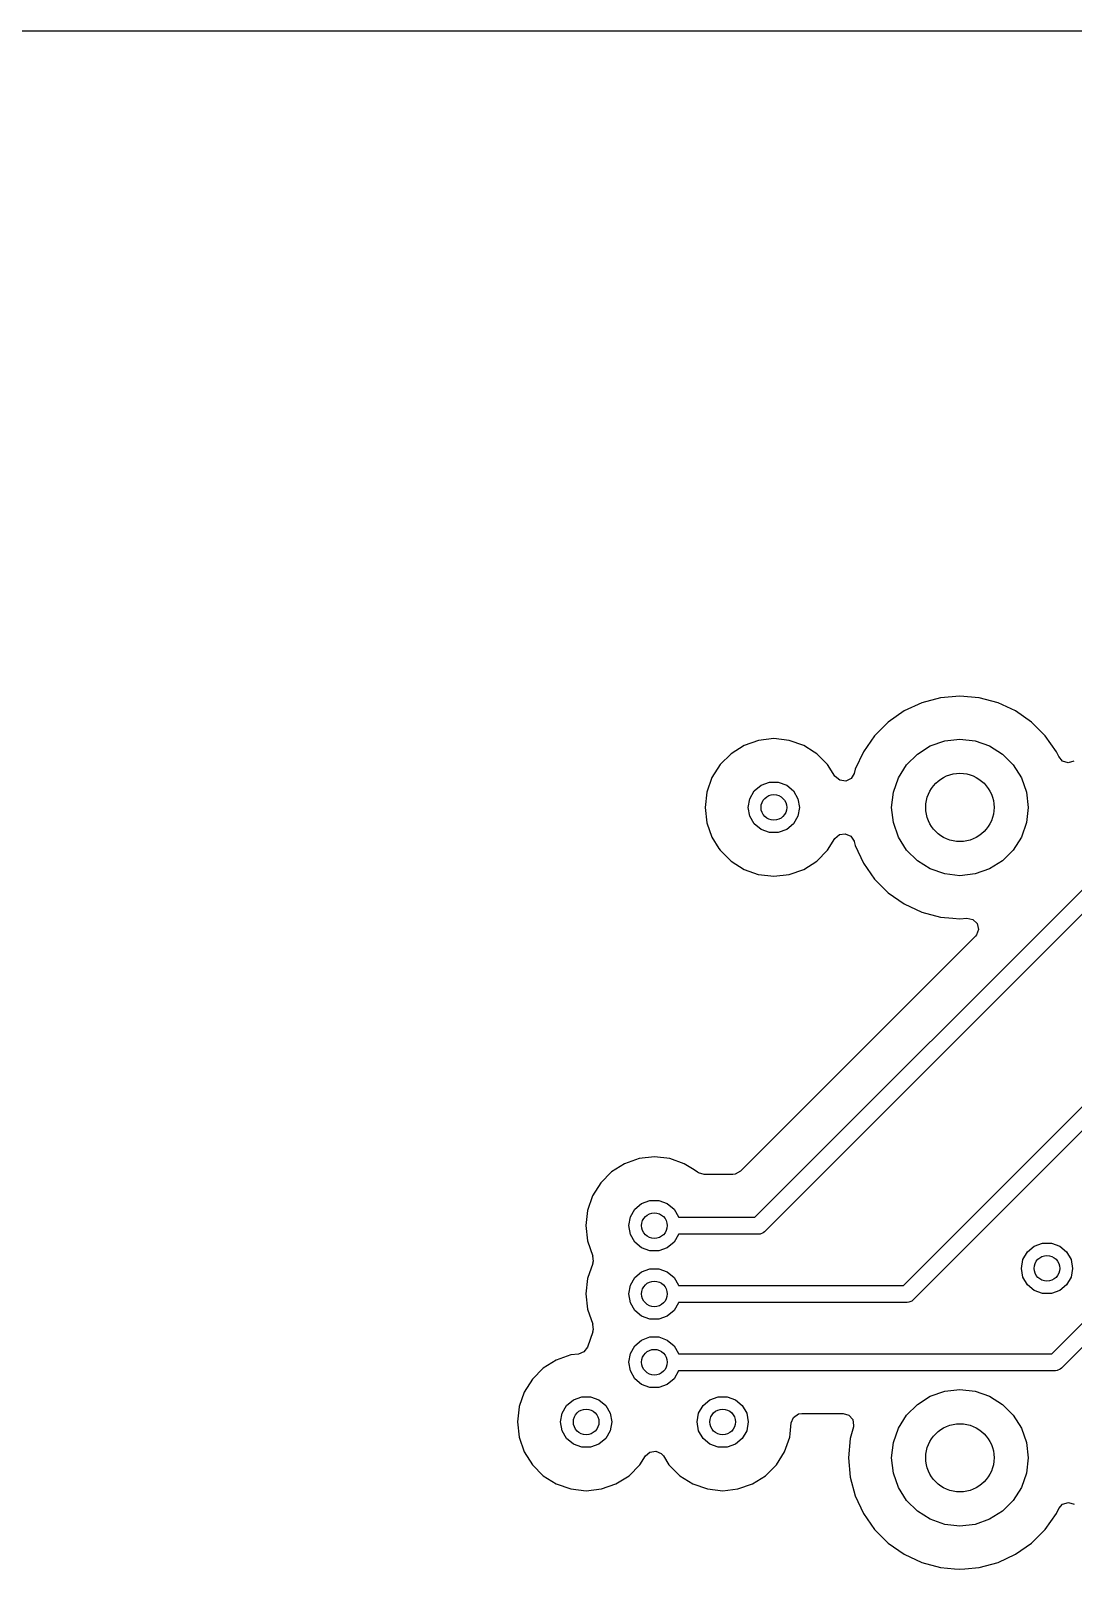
# Model space of a CAD drawing. Extents: x 2.85 to 10.26, y -4.55 to -2.42.
# Drawn here: x 7.114 to 7.595, y -3.131 to -2.421 of the extents above; entities that cross this region are included whole.
import ezdxf

# ---------------------------------------------------------------- set-up
doc = ezdxf.new("R2010")
doc.units = 0
doc.header["$MEASUREMENT"] = 0
doc.layers.add('BLACK', color=7, linetype='CONTINUOUS')

msp = doc.modelspace()

# ---------------------------------------------------------------- linework, layer by layer
at = {"layer": 'BLACK', "linetype": 'CONTINUOUS'}
for p, q in [((5.35134, -2.42128), (10.04727, -2.42128)), ((7.52494, -2.73123), (7.51682, -2.73502)), ((7.53359, -2.72891), (7.52494, -2.73123)), ((7.52494, -2.73123), (7.52494, -2.73123)), ((7.5336, -2.72891), (7.53359, -2.72891)), ((7.54252, -2.72813), (7.5336, -2.72891)), ((7.55144, -2.72891), (7.54252, -2.72813)), ((7.54252, -2.72813), (7.54252, -2.72813)), ((7.5601, -2.73123), (7.55144, -2.72891)), ((7.55144, -2.72891), (7.55144, -2.72891)), ((7.55144, -2.72891), (7.55144, -2.72891)), ((7.55144, -2.72891), (7.55144, -2.72891)), ((7.55144, -2.72891), (7.55144, -2.72891)), ((7.56822, -2.73502), (7.5601, -2.73123)), ((7.5601, -2.73123), (7.5601, -2.73123)), ((7.51682, -2.73502), (7.50948, -2.74016)), ((7.51682, -2.73502), (7.51682, -2.73502)), ((7.57556, -2.74016), (7.56822, -2.73502)), ((7.56822, -2.73502), (7.56822, -2.73502)), ((7.50948, -2.74016), (7.50315, -2.74649)), ((7.58189, -2.74649), (7.57556, -2.74016)), ((7.44293, -2.75095), (7.43692, -2.75473)), ((7.44964, -2.74861), (7.44293, -2.75095)), ((7.45669, -2.74781), (7.44964, -2.74861)), ((7.44964, -2.74861), (7.44964, -2.74861)), ((7.46375, -2.74861), (7.45669, -2.74781)), ((7.45669, -2.74781), (7.45669, -2.74781)), ((7.47045, -2.75095), (7.46375, -2.74861)), ((7.46375, -2.74861), (7.46375, -2.74861)), ((7.47529, -2.75399), (7.47045, -2.75095)), ((7.50315, -2.74649), (7.49801, -2.75383)), ((7.52288, -2.7549), (7.52885, -2.75115)), ((7.52885, -2.75115), (7.53551, -2.74882)), ((7.53551, -2.74882), (7.54252, -2.74803)), ((7.54252, -2.74803), (7.54953, -2.74882)), ((7.54953, -2.74882), (7.55619, -2.75115)), ((7.55619, -2.75115), (7.56216, -2.7549)), ((7.58703, -2.75383), (7.58189, -2.74649)), ((7.58189, -2.74649), (7.58189, -2.74649)), ((7.4319, -2.75975), (7.42812, -2.76577)), ((7.43692, -2.75473), (7.4319, -2.75975)), ((7.47647, -2.75473), (7.47529, -2.75399)), ((7.48149, -2.75975), (7.47647, -2.75473)), ((7.48488, -2.76514), (7.48149, -2.75975)), ((7.49801, -2.75383), (7.49422, -2.76195)), ((7.49801, -2.75383), (7.49801, -2.75383)), ((7.51414, -2.76586), (7.5179, -2.75989)), ((7.5179, -2.75989), (7.52288, -2.7549)), ((7.56216, -2.7549), (7.56714, -2.75989)), ((7.56714, -2.75989), (7.5709, -2.76586)), ((7.58747, -2.75477), (7.58703, -2.75383)), ((7.5881, -2.75611), (7.58747, -2.75477)), ((7.58985, -2.75814), (7.5881, -2.75611)), ((7.59248, -2.75893), (7.58985, -2.75814)), ((7.59513, -2.75818), (7.59248, -2.75893)), ((7.42812, -2.76577), (7.42577, -2.77247)), ((7.48497, -2.76528), (7.48488, -2.76514)), ((7.48709, -2.76703), (7.48497, -2.76528)), ((7.48982, -2.76736), (7.48709, -2.76703)), ((7.49229, -2.76616), (7.48982, -2.76736)), ((7.49372, -2.76381), (7.49229, -2.76616)), ((7.49422, -2.76195), (7.49372, -2.76381)), ((7.49422, -2.76195), (7.49422, -2.76195)), ((7.51181, -2.77252), (7.51414, -2.76586)), ((7.5709, -2.76586), (7.57323, -2.77252)), ((7.42577, -2.77247), (7.42498, -2.77953)), ((7.42577, -2.77247), (7.42577, -2.77247)), ((7.44559, -2.77549), (7.44765, -2.77194)), ((7.44765, -2.77194), (7.45079, -2.7693)), ((7.45079, -2.7693), (7.45464, -2.7679)), ((7.45464, -2.7679), (7.45874, -2.7679)), ((7.45874, -2.7679), (7.4626, -2.7693)), ((7.4626, -2.7693), (7.46574, -2.77194)), ((7.46574, -2.77194), (7.46779, -2.77549)), ((7.51102, -2.77953), (7.51181, -2.77252)), ((7.57323, -2.77252), (7.57402, -2.77953)), ((7.42498, -2.77953), (7.42498, -2.77953)), ((7.42498, -2.77953), (7.42577, -2.78658)), ((7.44488, -2.77953), (7.44559, -2.77549)), ((7.44559, -2.78357), (7.44488, -2.77953)), ((7.46779, -2.77549), (7.4685, -2.77953)), ((7.4685, -2.77953), (7.46779, -2.78357)), ((7.51181, -2.78654), (7.51102, -2.77953)), ((7.57402, -2.77953), (7.57323, -2.78654)), ((7.42577, -2.78658), (7.42577, -2.78658)), ((7.42577, -2.78658), (7.42812, -2.79329)), ((7.44765, -2.78712), (7.44559, -2.78357)), ((7.45079, -2.78976), (7.44765, -2.78712)), ((7.46574, -2.78712), (7.4626, -2.78976)), ((7.46779, -2.78357), (7.46574, -2.78712)), ((7.51414, -2.79319), (7.51181, -2.78654)), ((7.57323, -2.78654), (7.5709, -2.79319)), ((7.42812, -2.79329), (7.43133, -2.7984)), ((7.45464, -2.79116), (7.45079, -2.78976)), ((7.45874, -2.79116), (7.45464, -2.79116)), ((7.4626, -2.78976), (7.45874, -2.79116)), ((7.48149, -2.7993), (7.48488, -2.79391)), ((7.48488, -2.79391), (7.48694, -2.79209)), ((7.48694, -2.79209), (7.48965, -2.79167)), ((7.48965, -2.79167), (7.49217, -2.79279)), ((7.49217, -2.79279), (7.49368, -2.79509)), ((7.49368, -2.79509), (7.49372, -2.79525)), ((7.49372, -2.79525), (7.49422, -2.79711)), ((7.5179, -2.79917), (7.51414, -2.79319)), ((7.5709, -2.79319), (7.56714, -2.79917)), ((7.43133, -2.7984), (7.4319, -2.7993)), ((7.4319, -2.7993), (7.43692, -2.80432)), ((7.44798, -2.9685), (7.61767, -2.79881)), ((7.47647, -2.80432), (7.48149, -2.7993)), ((7.49422, -2.79711), (7.49422, -2.79711)), ((7.49422, -2.79711), (7.49801, -2.80523)), ((7.51648, -3), (7.71767, -2.79881)), ((7.52288, -2.80415), (7.5179, -2.79917)), ((7.56714, -2.79917), (7.56216, -2.80415)), ((7.58498, -3.0315), (7.81767, -2.79881)), ((7.43692, -2.80432), (7.44293, -2.8081)), ((7.44293, -2.8081), (7.44948, -2.81039)), ((7.62324, -2.80438), (7.45239, -2.97522)), ((7.46375, -2.81045), (7.47045, -2.8081)), ((7.47045, -2.8081), (7.47647, -2.80432)), ((7.49801, -2.80523), (7.49801, -2.80523)), ((7.49801, -2.80523), (7.50315, -2.81256)), ((7.72324, -2.80438), (7.52089, -3.00672)), ((7.52885, -2.8079), (7.52288, -2.80415)), ((7.53551, -2.81023), (7.52885, -2.8079)), ((7.55619, -2.8079), (7.54953, -2.81023)), ((7.56216, -2.80415), (7.55619, -2.8079)), ((7.82324, -2.80438), (7.5894, -3.03822)), ((7.44948, -2.81039), (7.44964, -2.81045)), ((7.44964, -2.81045), (7.44964, -2.81045)), ((7.44964, -2.81045), (7.45669, -2.81124)), ((7.45669, -2.81124), (7.46375, -2.81045)), ((7.45669, -2.81124), (7.45669, -2.81124)), ((7.45669, -2.81124), (7.45669, -2.81124)), ((7.46375, -2.81045), (7.46375, -2.81045)), ((7.46375, -2.81045), (7.46375, -2.81045)), ((7.50315, -2.81256), (7.50948, -2.8189)), ((7.54252, -2.81102), (7.53551, -2.81023)), ((7.54953, -2.81023), (7.54252, -2.81102)), ((7.50948, -2.8189), (7.50948, -2.8189)), ((7.50948, -2.8189), (7.51682, -2.82404)), ((7.51682, -2.82404), (7.52494, -2.82782)), ((7.52494, -2.82782), (7.53359, -2.83014)), ((7.53359, -2.83014), (7.53926, -2.83064)), ((7.53926, -2.83064), (7.54252, -2.83092)), ((7.54252, -2.83092), (7.54578, -2.83064)), ((7.54252, -2.83092), (7.54252, -2.83092)), ((7.54252, -2.83092), (7.54252, -2.83092)), ((7.54252, -2.83092), (7.54252, -2.83092)), ((7.54578, -2.83064), (7.54848, -2.83118)), ((7.54848, -2.83118), (7.55045, -2.83309)), ((7.55016, -2.83837), (7.54966, -2.83895)), ((7.55108, -2.83577), (7.55016, -2.83837)), ((7.55045, -2.83309), (7.55108, -2.83577)), ((7.54966, -2.83895), (7.44124, -2.94737)), ((7.38781, -2.94387), (7.3818, -2.94765)), ((7.39452, -2.94152), (7.38781, -2.94387)), ((7.40157, -2.94073), (7.39452, -2.94152)), ((7.39452, -2.94152), (7.39452, -2.94152)), ((7.40863, -2.94152), (7.40157, -2.94073)), ((7.40157, -2.94073), (7.40157, -2.94073)), ((7.41534, -2.94387), (7.40863, -2.94152)), ((7.40863, -2.94152), (7.40863, -2.94152)), ((7.41911, -2.94624), (7.41534, -2.94387)), ((7.3818, -2.94765), (7.37678, -2.95267)), ((7.42135, -2.94765), (7.41911, -2.94624)), ((7.42146, -2.94773), (7.42135, -2.94765)), ((7.42135, -2.94765), (7.42135, -2.94765)), ((7.42187, -2.94802), (7.42146, -2.94773)), ((7.4245, -2.9488), (7.42187, -2.94802)), ((7.43779, -2.9488), (7.4245, -2.9488)), ((7.43883, -2.94869), (7.43779, -2.9488)), ((7.44124, -2.94737), (7.43883, -2.94869)), ((7.373, -2.95868), (7.37065, -2.96538)), ((7.37678, -2.95267), (7.373, -2.95868)), ((7.37065, -2.96538), (7.36986, -2.97244)), ((7.37065, -2.96538), (7.37065, -2.96538)), ((7.39048, -2.9684), (7.39253, -2.96485)), ((7.39253, -2.96485), (7.39567, -2.96221)), ((7.39567, -2.96221), (7.39952, -2.96081)), ((7.39952, -2.96081), (7.40363, -2.96081)), ((7.40363, -2.96081), (7.40748, -2.96221)), ((7.40748, -2.96221), (7.41062, -2.96485)), ((7.41062, -2.96485), (7.41267, -2.9684)), ((7.36986, -2.97244), (7.36986, -2.97244)), ((7.36986, -2.97244), (7.37065, -2.9795)), ((7.38976, -2.97244), (7.39048, -2.9684)), ((7.39048, -2.97648), (7.38976, -2.97244)), ((7.41267, -2.9684), (7.41269, -2.9685)), ((7.41269, -2.9685), (7.44798, -2.9685)), ((7.37065, -2.9795), (7.37065, -2.9795)), ((7.37065, -2.9795), (7.37309, -2.98646)), ((7.39253, -2.98003), (7.39048, -2.97648)), ((7.39567, -2.98267), (7.39253, -2.98003)), ((7.41062, -2.98003), (7.40748, -2.98267)), ((7.41267, -2.97648), (7.41062, -2.98003)), ((7.41269, -2.97638), (7.41267, -2.97648)), ((7.44961, -2.97638), (7.41269, -2.97638)), ((7.45037, -2.9763), (7.44961, -2.97638)), ((7.45179, -2.97571), (7.45037, -2.9763)), ((7.45239, -2.97522), (7.45179, -2.97571)), ((7.57677, -2.9819), (7.58063, -2.98049)), ((7.58063, -2.98049), (7.58473, -2.98049)), ((7.58473, -2.98049), (7.58858, -2.9819)), ((7.37309, -2.98646), (7.37301, -2.98649)), ((7.37301, -2.98649), (7.37338, -2.98879)), ((7.39952, -2.98407), (7.39567, -2.98267)), ((7.40363, -2.98407), (7.39952, -2.98407)), ((7.40748, -2.98267), (7.40363, -2.98407)), ((7.57158, -2.98809), (7.57363, -2.98453)), ((7.57363, -2.98453), (7.57677, -2.9819)), ((7.58858, -2.9819), (7.59172, -2.98453)), ((7.59172, -2.98453), (7.59378, -2.98809)), ((7.37309, -2.98992), (7.37065, -2.99688)), ((7.37338, -2.98879), (7.37306, -2.98991)), ((7.37306, -2.98991), (7.37309, -2.98992)), ((7.39253, -2.99635), (7.39567, -2.99371)), ((7.39567, -2.99371), (7.39952, -2.99231)), ((7.39952, -2.99231), (7.40363, -2.99231)), ((7.40363, -2.99231), (7.40748, -2.99371)), ((7.40748, -2.99371), (7.41062, -2.99635)), ((7.57087, -2.99213), (7.57158, -2.98809)), ((7.57158, -2.99617), (7.57087, -2.99213)), ((7.59378, -2.98809), (7.59449, -2.99213)), ((7.59449, -2.99213), (7.59378, -2.99617)), ((7.37065, -2.99688), (7.36986, -3.00394)), ((7.37065, -2.99688), (7.37065, -2.99688)), ((7.38976, -3.00394), (7.39048, -2.9999)), ((7.39048, -2.9999), (7.39253, -2.99635)), ((7.41062, -2.99635), (7.41267, -2.9999)), ((7.41267, -2.9999), (7.41269, -3)), ((7.41269, -3), (7.51648, -3)), ((7.57363, -2.99972), (7.57158, -2.99617)), ((7.57677, -3.00235), (7.57363, -2.99972)), ((7.59172, -2.99972), (7.58858, -3.00235)), ((7.59378, -2.99617), (7.59172, -2.99972)), ((7.36986, -3.00394), (7.36986, -3.00394)), ((7.36986, -3.00394), (7.37065, -3.01099)), ((7.39048, -3.00798), (7.38976, -3.00394)), ((7.39253, -3.01153), (7.39048, -3.00798)), ((7.41267, -3.00798), (7.41062, -3.01153)), ((7.41269, -3.00787), (7.41267, -3.00798)), ((7.51811, -3.00787), (7.41269, -3.00787)), ((7.51888, -3.0078), (7.51811, -3.00787)), ((7.5203, -3.00721), (7.51888, -3.0078)), ((7.52089, -3.00672), (7.5203, -3.00721)), ((7.58063, -3.00376), (7.57677, -3.00235)), ((7.58473, -3.00376), (7.58063, -3.00376)), ((7.58858, -3.00235), (7.58473, -3.00376)), ((7.37065, -3.01099), (7.37065, -3.01099)), ((7.37065, -3.01099), (7.37309, -3.01796)), ((7.39567, -3.01417), (7.39253, -3.01153)), ((7.39952, -3.01557), (7.39567, -3.01417)), ((7.40363, -3.01557), (7.39952, -3.01557)), ((7.40748, -3.01417), (7.40363, -3.01557)), ((7.41062, -3.01153), (7.40748, -3.01417)), ((7.37309, -3.02141), (7.37063, -3.02843)), ((7.37309, -3.01796), (7.37301, -3.01799)), ((7.37301, -3.01799), (7.37338, -3.02028)), ((7.37338, -3.02028), (7.37306, -3.0214)), ((7.37306, -3.0214), (7.37309, -3.02141)), ((7.37063, -3.02843), (7.36903, -3.03067)), ((7.39048, -3.03139), (7.39253, -3.02784)), ((7.39253, -3.02784), (7.39567, -3.0252)), ((7.39567, -3.0252), (7.39952, -3.0238)), ((7.39952, -3.0238), (7.40363, -3.0238)), ((7.40363, -3.0238), (7.40748, -3.0252)), ((7.40748, -3.0252), (7.41062, -3.02784)), ((7.41062, -3.02784), (7.41267, -3.03139)), ((7.35632, -3.03442), (7.3503, -3.0382)), ((7.36302, -3.03207), (7.35632, -3.03442)), ((7.36657, -3.03167), (7.36302, -3.03207)), ((7.36302, -3.03207), (7.36302, -3.03207)), ((7.36903, -3.03067), (7.36657, -3.03167)), ((7.38976, -3.03543), (7.39048, -3.03139)), ((7.39048, -3.03947), (7.38976, -3.03543)), ((7.41267, -3.03139), (7.41269, -3.0315)), ((7.41269, -3.0315), (7.58498, -3.0315)), ((7.34528, -3.04322), (7.3415, -3.04923)), ((7.3503, -3.0382), (7.34528, -3.04322)), ((7.39253, -3.04303), (7.39048, -3.03947)), ((7.39567, -3.04566), (7.39253, -3.04303)), ((7.41062, -3.04303), (7.40748, -3.04566)), ((7.41267, -3.03947), (7.41062, -3.04303)), ((7.41269, -3.03937), (7.41267, -3.03947)), ((7.58661, -3.03937), (7.41269, -3.03937)), ((7.58738, -3.03929), (7.58661, -3.03937)), ((7.5888, -3.03871), (7.58738, -3.03929)), ((7.5894, -3.03822), (7.5888, -3.03871)), ((7.3415, -3.04923), (7.33916, -3.05593)), ((7.36417, -3.05276), (7.36803, -3.05136)), ((7.36803, -3.05136), (7.37213, -3.05136)), ((7.37213, -3.05136), (7.37598, -3.05276)), ((7.39952, -3.04706), (7.39567, -3.04566)), ((7.40363, -3.04706), (7.39952, -3.04706)), ((7.40748, -3.04566), (7.40363, -3.04706)), ((7.42717, -3.05276), (7.43102, -3.05136)), ((7.43102, -3.05136), (7.43512, -3.05136)), ((7.43512, -3.05136), (7.43898, -3.05276)), ((7.52288, -3.0549), (7.52885, -3.05115)), ((7.52885, -3.05115), (7.53551, -3.04882)), ((7.53551, -3.04882), (7.54252, -3.04803)), ((7.54252, -3.04803), (7.54953, -3.04882)), ((7.54953, -3.04882), (7.55619, -3.05115)), ((7.55619, -3.05115), (7.56216, -3.0549)), ((7.33916, -3.05594), (7.33836, -3.06299)), ((7.33916, -3.05593), (7.33916, -3.05594)), ((7.35898, -3.05895), (7.36103, -3.0554)), ((7.36103, -3.0554), (7.36417, -3.05276)), ((7.37598, -3.05276), (7.37913, -3.0554)), ((7.37913, -3.0554), (7.38118, -3.05895)), ((7.42197, -3.05895), (7.42402, -3.0554)), ((7.42402, -3.0554), (7.42717, -3.05276)), ((7.43898, -3.05276), (7.44212, -3.0554)), ((7.44212, -3.0554), (7.44417, -3.05895)), ((7.5179, -3.05989), (7.52288, -3.0549)), ((7.56216, -3.0549), (7.56714, -3.05989)), ((7.33836, -3.06299), (7.33916, -3.07005)), ((7.33836, -3.06299), (7.33836, -3.06299)), ((7.35827, -3.06299), (7.35898, -3.05895)), ((7.35898, -3.06703), (7.35827, -3.06299)), ((7.38118, -3.05895), (7.38189, -3.06299)), ((7.38189, -3.06299), (7.38118, -3.06703)), ((7.42126, -3.06299), (7.42197, -3.05895)), ((7.42197, -3.06703), (7.42126, -3.06299)), ((7.44417, -3.05895), (7.44488, -3.06299)), ((7.44488, -3.06299), (7.44417, -3.06703)), ((7.46416, -3.06852), (7.46474, -3.06341)), ((7.46474, -3.06341), (7.4658, -3.06087)), ((7.4658, -3.06087), (7.46807, -3.05932)), ((7.46807, -3.05932), (7.46959, -3.05908)), ((7.46959, -3.05908), (7.48863, -3.05908)), ((7.48863, -3.05908), (7.49127, -3.05985)), ((7.49127, -3.05985), (7.49307, -3.06193)), ((7.49335, -3.06522), (7.4919, -3.0706)), ((7.49307, -3.06193), (7.49346, -3.06465)), ((7.49346, -3.06465), (7.49335, -3.06522)), ((7.51414, -3.06586), (7.5179, -3.05989)), ((7.56714, -3.05989), (7.5709, -3.06586)), ((7.33916, -3.07005), (7.33916, -3.07005)), ((7.33916, -3.07005), (7.3415, -3.07675)), ((7.36103, -3.07058), (7.35898, -3.06703)), ((7.36417, -3.07322), (7.36103, -3.07058)), ((7.37913, -3.07058), (7.37598, -3.07322)), ((7.38118, -3.06703), (7.37913, -3.07058)), ((7.42402, -3.07058), (7.42197, -3.06703)), ((7.42717, -3.07322), (7.42402, -3.07058)), ((7.44212, -3.07058), (7.43898, -3.07322)), ((7.44417, -3.06703), (7.44212, -3.07058)), ((7.46165, -3.07675), (7.46399, -3.07005)), ((7.46399, -3.07005), (7.46416, -3.06852)), ((7.4919, -3.0706), (7.49112, -3.07953)), ((7.4919, -3.0706), (7.4919, -3.0706)), ((7.51102, -3.07953), (7.51181, -3.07252)), ((7.51181, -3.07252), (7.51414, -3.06586)), ((7.5709, -3.06586), (7.57323, -3.07252)), ((7.57323, -3.07252), (7.57402, -3.07953)), ((7.3415, -3.07675), (7.34528, -3.08277)), ((7.36803, -3.07462), (7.36417, -3.07322)), ((7.37213, -3.07462), (7.36803, -3.07462)), ((7.37598, -3.07322), (7.37213, -3.07462)), ((7.39487, -3.08277), (7.39744, -3.07868)), ((7.39744, -3.07868), (7.3995, -3.07686)), ((7.3995, -3.07686), (7.40222, -3.07644)), ((7.40222, -3.07644), (7.40473, -3.07756)), ((7.40473, -3.07756), (7.40571, -3.07868)), ((7.40571, -3.07868), (7.40827, -3.08277)), ((7.43102, -3.07462), (7.42717, -3.07322)), ((7.43512, -3.07462), (7.43102, -3.07462)), ((7.43898, -3.07322), (7.43512, -3.07462)), ((7.45787, -3.08277), (7.46165, -3.07675)), ((7.49112, -3.07953), (7.49112, -3.07953)), ((7.49112, -3.07953), (7.4919, -3.08845)), ((7.51181, -3.08654), (7.51102, -3.07953)), ((7.57402, -3.07953), (7.57323, -3.08654)), ((7.34528, -3.08277), (7.3503, -3.08779)), ((7.38985, -3.08779), (7.39487, -3.08277)), ((7.40827, -3.08277), (7.4133, -3.08779)), ((7.45284, -3.08779), (7.45787, -3.08277)), ((7.51414, -3.09319), (7.51181, -3.08654)), ((7.57323, -3.08654), (7.5709, -3.09319)), ((7.3503, -3.08779), (7.35632, -3.09157)), ((7.35632, -3.09157), (7.36302, -3.09391)), ((7.36302, -3.09391), (7.36302, -3.09391)), ((7.36302, -3.09391), (7.37008, -3.09471)), ((7.37008, -3.09471), (7.37714, -3.09391)), ((7.37714, -3.09391), (7.38384, -3.09157)), ((7.37714, -3.09391), (7.37714, -3.09391)), ((7.37714, -3.09391), (7.37714, -3.09391)), ((7.38384, -3.09157), (7.38985, -3.08779)), ((7.4133, -3.08779), (7.41931, -3.09157)), ((7.41931, -3.09157), (7.42601, -3.09391)), ((7.42601, -3.09391), (7.42601, -3.09391)), ((7.42601, -3.09391), (7.43307, -3.09471)), ((7.43307, -3.09471), (7.44013, -3.09391)), ((7.44013, -3.09391), (7.44683, -3.09157)), ((7.44013, -3.09391), (7.44013, -3.09391)), ((7.44013, -3.09391), (7.44013, -3.09391)), ((7.44683, -3.09157), (7.45284, -3.08779)), ((7.4919, -3.08845), (7.4919, -3.08845)), ((7.4919, -3.08845), (7.49422, -3.09711)), ((7.5179, -3.09917), (7.51414, -3.09319)), ((7.5709, -3.09319), (7.56714, -3.09917)), ((7.37008, -3.09471), (7.37008, -3.09471)), ((7.37008, -3.09471), (7.37008, -3.09471)), ((7.43307, -3.09471), (7.43307, -3.09471)), ((7.43307, -3.09471), (7.43307, -3.09471)), ((7.49422, -3.09711), (7.49422, -3.09711)), ((7.49422, -3.09711), (7.49801, -3.10523)), ((7.52288, -3.10415), (7.5179, -3.09917)), ((7.56714, -3.09917), (7.56216, -3.10415)), ((7.5881, -3.10294), (7.58991, -3.10088)), ((7.58991, -3.10088), (7.59256, -3.10012)), ((7.59256, -3.10012), (7.59519, -3.10092)), ((7.49801, -3.10523), (7.49801, -3.10523)), ((7.49801, -3.10523), (7.50315, -3.11256)), ((7.52885, -3.1079), (7.52288, -3.10415)), ((7.53551, -3.11023), (7.52885, -3.1079)), ((7.55619, -3.1079), (7.54953, -3.11023)), ((7.56216, -3.10415), (7.55619, -3.1079)), ((7.58189, -3.11256), (7.58703, -3.10523)), ((7.58703, -3.10523), (7.5881, -3.10294)), ((7.50315, -3.11256), (7.50948, -3.1189)), ((7.54252, -3.11102), (7.53551, -3.11023)), ((7.54953, -3.11023), (7.54252, -3.11102)), ((7.57556, -3.1189), (7.58189, -3.11256)), ((7.50948, -3.1189), (7.50948, -3.1189)), ((7.50948, -3.1189), (7.51682, -3.12404)), ((7.56822, -3.12404), (7.57556, -3.1189)), ((7.51682, -3.12404), (7.52494, -3.12782)), ((7.52494, -3.12782), (7.53359, -3.13014)), ((7.55144, -3.13014), (7.5601, -3.12782)), ((7.5601, -3.12782), (7.56822, -3.12404)), ((7.53359, -3.13014), (7.53997, -3.1307)), ((7.53997, -3.1307), (7.54252, -3.13092)), ((7.54252, -3.13092), (7.54475, -3.13073)), ((7.54252, -3.13092), (7.54252, -3.13092)), ((7.54252, -3.13092), (7.54252, -3.13092)), ((7.54475, -3.13073), (7.55144, -3.13014))]:
    msp.add_line(p, q, dxfattribs=at)
at = {"layer": 'BLACK'}
for centre, radius in [((7.54252, -2.77953), 0.01575), ((7.45669, -2.77953), 0.00591), ((7.40157, -2.97244), 0.00591), ((7.58268, -2.99213), 0.00591), ((7.40157, -3.00394), 0.00591), ((7.40157, -3.03543), 0.00591), ((7.37008, -3.06299), 0.00591), ((7.43307, -3.06299), 0.00591), ((7.54252, -3.07953), 0.01575)]:
    msp.add_circle(centre, radius, dxfattribs=at)

doc.saveas('drawing.dxf')
